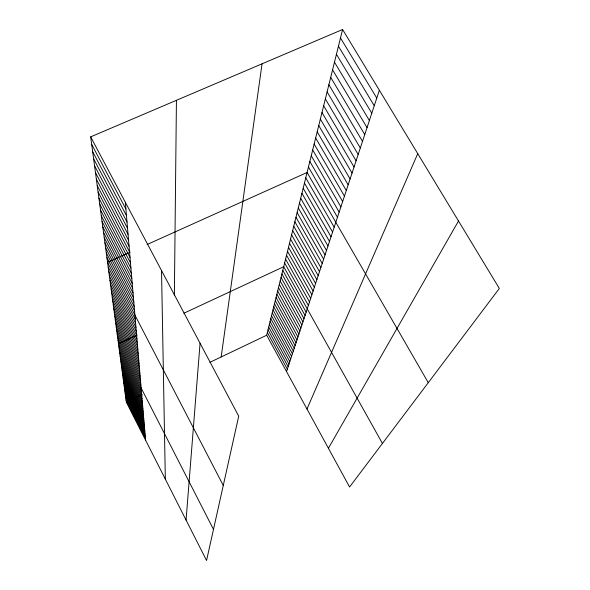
<?xml version="1.0" encoding="UTF-8"?>
<svg xmlns="http://www.w3.org/2000/svg" width="590" height="590" viewBox="0 0 590 590"><rect width="100%" height="100%" fill="white"/><g stroke="black" fill="none" stroke-linecap="round" stroke-linejoin="round"><path stroke-width="0.89" d="M174.367 295.708L176.432 100.315M186.071 520.07L200.062 343.247M221.176 356.95L262.048 63.831M342.598 29.5L499.332 288.466L349.575 487.008L266.687 335.231L342.598 29.5L90.668 136.858L126.356 402.218L206.552 560.5L238.714 416.164L90.668 136.858M286.541 371.589L379.37 90.255M306.984 409.025L417.735 153.643M328.416 448.267L458.504 221.007M126.356 402.218L142.153 394.68M209.893 362.341L266.687 335.231M137.16 335.009L118.487 343.712L213.484 529.4M183.837 313.253L283.694 266.717L382.431 443.451M130.228 252.122L107.542 262.336L223.271 485.474M147.109 244.518L307.095 172.479L428.274 382.674M340.496 37.967L376.781 98.095M338.446 46.227L374.259 105.743M336.44 54.295L371.796 113.206M334.486 62.171L369.392 120.493M332.576 69.863L367.046 127.61M330.71 77.379L364.753 134.557M328.881 84.724L362.511 141.349M327.103 91.907L360.32 147.979M325.356 98.928L358.182 154.469M323.652 105.802L356.094 160.812M321.985 112.52L354.044 167.014M320.348 119.091L352.046 173.077M318.755 125.53L350.084 179.013M317.191 131.828L348.166 184.825M315.657 138.001L346.286 190.518M314.153 144.041L344.449 196.087M312.685 149.963L342.65 201.544M311.247 155.76L340.887 206.883M309.831 161.446L339.161 212.12M308.452 167.022L337.465 217.253M305.768 177.841L334.183 227.216M304.462 183.092L332.583 232.047M303.179 188.247L331.019 236.789M301.925 193.306L329.486 241.443M300.694 198.269L327.981 246.008M299.484 203.137L326.499 250.484M298.297 207.923L325.053 254.88M297.131 212.614L323.63 259.202M295.981 217.223L322.229 263.435M294.86 221.752L320.857 267.594M293.754 226.206L319.507 271.68M292.669 230.572L318.18 275.7M291.6 234.872L316.882 279.638M290.553 239.09L315.606 283.517M289.528 243.242L314.345 287.323M288.51 247.321L313.113 291.069M287.514 251.325L311.896 294.749M286.541 255.271L310.701 298.363M285.575 259.15L309.529 301.925M284.623 262.963L308.378 305.421M282.794 270.353L306.144 312.191M281.902 273.922L305.06 315.466M281.032 277.447L303.998 318.696M280.169 280.906L302.95 321.867M279.321 284.321L301.918 324.994M278.487 287.677L300.9 328.077M277.669 290.988L299.897 331.108M276.858 294.248L298.916 334.088M276.061 297.456L297.943 337.03M275.279 300.62L296.991 339.929M274.505 303.739L296.047 342.783M273.738 306.807L295.118 345.593M272.986 309.839L294.204 348.358M272.248 312.818L293.304 351.094M271.518 315.761L292.419 353.786M270.795 318.659L291.541 356.434M270.087 321.521L290.678 359.052M269.387 324.338L289.83 361.626M268.701 327.118L288.989 364.17M268.015 329.854L288.163 366.678M267.344 332.561L287.345 369.148M91.671 144.358L125.899 209.007M92.66 151.667L126.459 215.601M93.618 158.791L127.005 222.024M94.555 165.746L127.536 228.293M95.462 172.531L128.059 234.407M96.354 179.154L128.568 240.373M97.225 185.614L129.062 246.192M98.073 191.927L129.542 251.878M98.906 198.1L130.014 257.432M99.71 204.125L130.478 262.852M100.507 210.018L130.928 268.148M101.281 215.77L131.371 273.325M102.041 221.405L131.799 278.384M102.778 226.914L132.219 283.333M103.501 232.305L132.632 288.178M104.216 237.578L133.038 292.913M104.909 242.741L133.428 297.544M105.588 247.793L133.812 302.08M106.252 252.741L134.196 306.527M106.908 257.587L134.564 310.871M108.169 266.99L135.28 319.308M108.781 271.555L135.626 323.394M109.386 276.024L135.966 327.398M109.976 280.405L136.305 331.329M110.551 284.705L136.629 335.179M111.119 288.923L136.954 338.955M111.68 293.06L137.264 342.665M112.225 297.124L137.573 346.293M112.756 301.106L137.883 349.863M113.287 305.015L138.178 353.358M113.804 308.858L138.473 356.795M114.305 312.626L138.753 360.166M114.807 316.329L139.041 363.477M115.293 319.964L139.314 366.729M115.773 323.534L139.587 369.923M116.245 327.044L139.852 373.057M116.709 330.489L140.118 376.14M117.167 333.881L140.376 379.171M117.617 337.215L140.627 382.143M118.059 340.489L140.877 385.071M118.907 346.824L141.357 390.727M119.32 349.892L141.585 393.464M119.726 352.909L141.821 396.156M120.124 355.873L142.043 398.803M120.515 358.794L142.264 401.414M120.906 361.67L142.485 403.973M121.289 364.502L142.699 406.503M121.658 367.282L142.913 408.988M122.027 370.026L143.119 411.429M122.396 372.733L143.326 413.841M122.75 375.395L143.525 416.216M123.103 378.013L143.724 418.553M123.45 380.594L143.916 420.854M123.797 383.139L144.115 423.119M124.129 385.646L144.299 425.353M124.46 388.117L144.491 427.551M124.792 390.55L144.675 429.719M125.109 392.955L144.852 431.858M125.434 395.315L145.037 433.967M125.744 397.653L145.214 436.047M126.053 399.954L145.383 438.09M125.323 202.237L145.56 440.111M161.527 270.544L165.333 479.139"/></g></svg>
